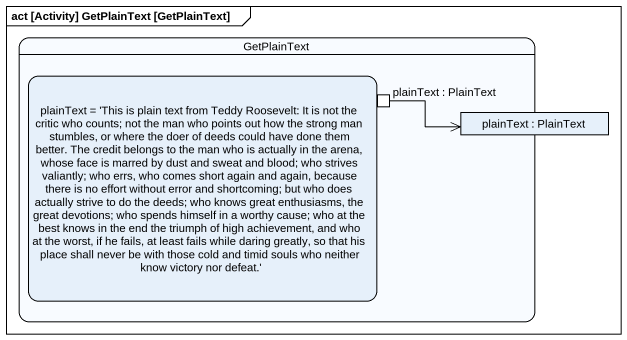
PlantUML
@startuml
mainframe act [Activity] GetPlainText [GetPlainText]
hide empty description
state GetPlainText {
  state "plainText = 'This is plain text from Teddy Roosevelt: It is not the critic who counts; not the man who points out how the strong man stumbles, or where the doer of deeds could have done them better. The credit belongs to the man who is actually in the arena, whose face is marred by dust and sweat and blood; who strives valiantly; who errs, who comes short again and again, because there is no effort without error and shortcoming; but who does actually strive to do the deeds; who knows great enthusiasms, the great devotions; who spends himself in a worthy cause; who at the best knows in the end the triumph of high achievement, and who at the worst, if he fails, at least fails while daring greatly, so that his place shall never be with those cold and timid souls who neither know victory nor defeat.'" as plainText_This_is_plain {
    state "plainText : PlainText" as plainText_PlainText <<outputPin>>
  }
  state "plainText : PlainText" as plainText <<object>>
}
plainText_PlainText -right-> plainText
@enduml
